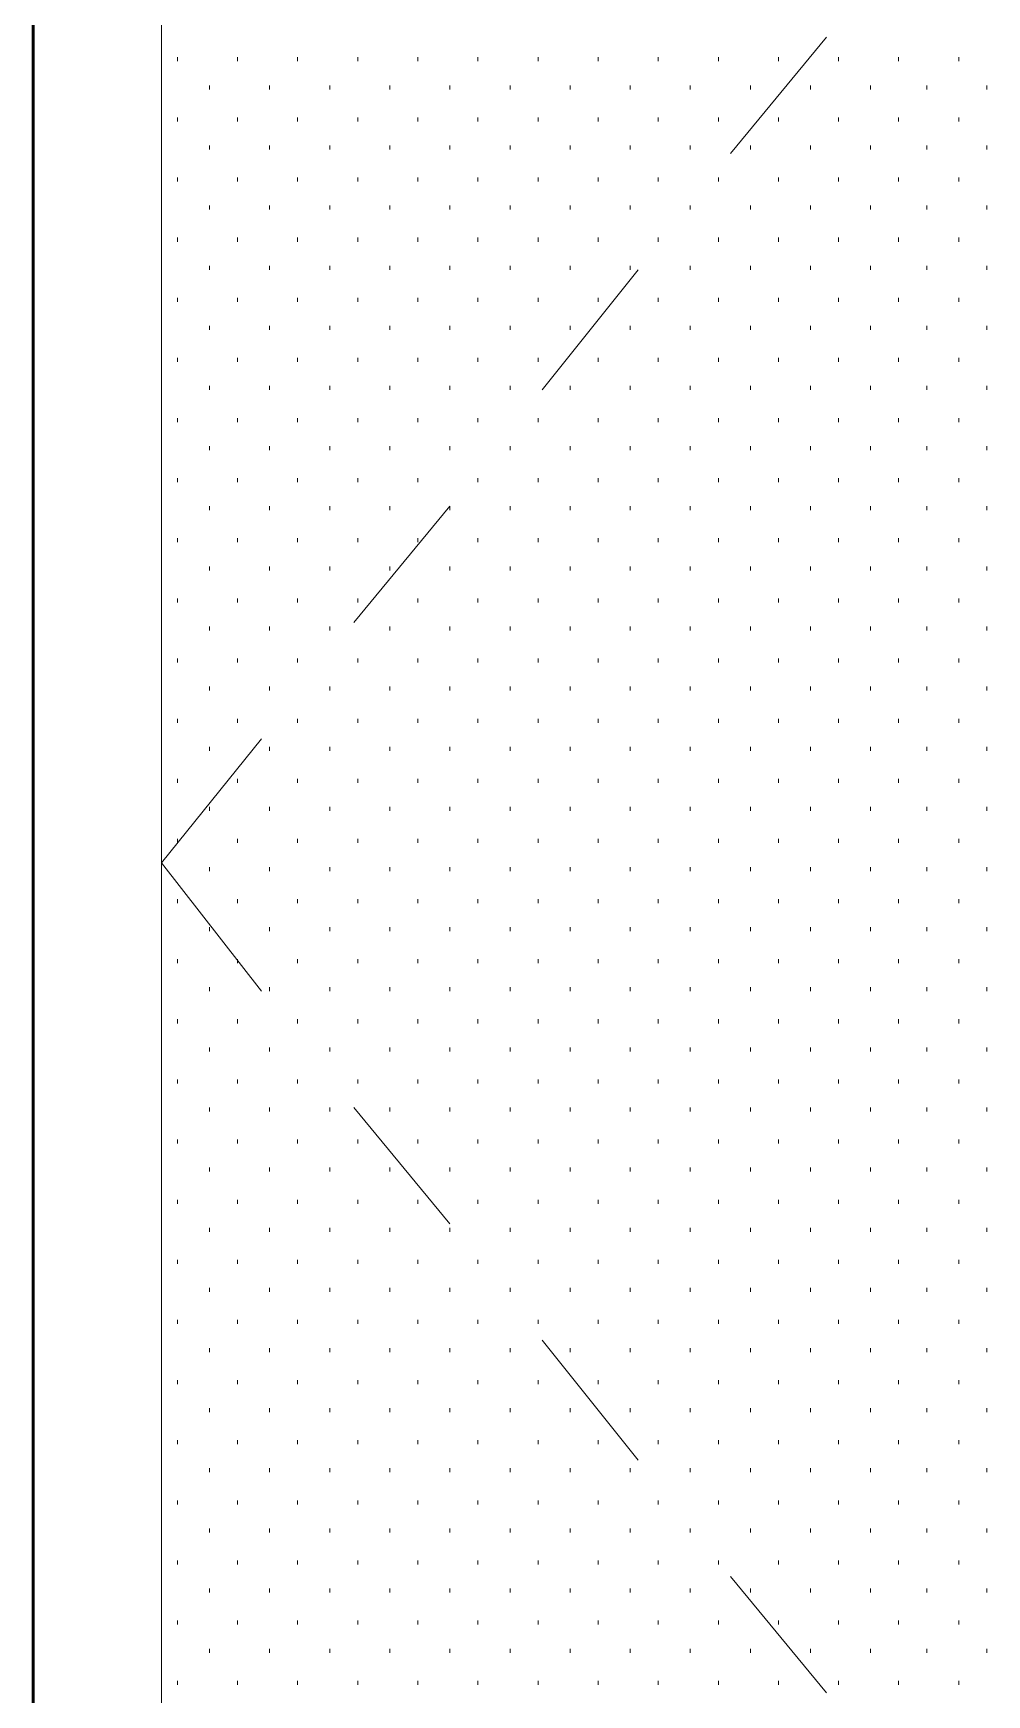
# Model space of a CAD drawing. Header units: inches. Extents: x -6061 to 13621, y -296 to 7483.
# Drawn here: x 12048.97 to 12068.03, y -93.33 to -60.13 of the extents above; entities that cross this region are included whole.
import ezdxf

# ---------------------------------------------------------------- set-up
doc = ezdxf.new("R2010")
doc.units = ezdxf.units.IN
doc.header["$MEASUREMENT"] = 0
doc.layers.get('0').update_dxf_attribs({"linetype": 'CONTINUOUS'})

msp = doc.modelspace()

# ---------------------------------------------------------------- linework, layer by layer
at = {"color": 7, "linetype": 'Continuous', "lineweight": 53, "true_color": 0x000007}
msp.add_line((12048.96524, -121.47911), (12048.96524, -29.37504), dxfattribs=at)
at = {"color": 7, "linetype": 'Continuous', "lineweight": 9, "true_color": 0x000007}
for p, q in [((12048.96524, -29.45513), (12048.96524, -121.47911)), ((12051.52814, -121.47911), (12051.52814, -29.45513)), ((12051.52814, -31.93793), (12051.52814, -121.47911)), ((12064.82316, -60.20988), (12062.90099, -62.5325)), ((12061.0589, -64.85513), (12059.13673, -67.25784)), ((12057.29465, -69.58047), (12055.37248, -71.90309)), ((12053.5304, -74.22571), (12051.52814, -76.70852)), ((12053.5304, -79.27142), (12051.52814, -76.70852)), ((12057.29465, -83.91666), (12055.37248, -81.59404)), ((12061.0589, -88.642), (12059.13673, -86.23929)), ((12064.82316, -93.28725), (12062.90099, -90.96463))]:
    msp.add_line(p, q, dxfattribs=at)
at = {"color": 7, "linetype": 'Continuous', "lineweight": 9, "true_color": 0xffffff}
for p, q in [((12051.8485, -60.69042), (12051.8485, -60.61033)), ((12053.04985, -60.69042), (12053.04985, -60.61033)), ((12054.25121, -60.69042), (12054.25121, -60.61033)), ((12055.45257, -60.69042), (12055.45257, -60.61033)), ((12056.65393, -60.69042), (12056.65393, -60.61033)), ((12057.85528, -60.69042), (12057.85528, -60.61033)), ((12059.05664, -60.69042), (12059.05664, -60.61033)), ((12060.258, -60.69042), (12060.258, -60.61033)), ((12061.45936, -60.69042), (12061.45936, -60.61033)), ((12062.66071, -60.69042), (12062.66071, -60.61033)), ((12063.86207, -60.69042), (12063.86207, -60.61033)), ((12065.06343, -60.69042), (12065.06343, -60.61033)), ((12066.26479, -60.69042), (12066.26479, -60.61033)), ((12067.46614, -60.69042), (12067.46614, -60.61033)), ((12052.48922, -61.25105), (12052.48922, -61.17096)), ((12053.69058, -61.25105), (12053.69058, -61.17096)), ((12054.89194, -61.25105), (12054.89194, -61.17096)), ((12056.09329, -61.25105), (12056.09329, -61.17096)), ((12057.29465, -61.25105), (12057.29465, -61.17096)), ((12058.49601, -61.25105), (12058.49601, -61.17096)), ((12059.69737, -61.25105), (12059.69737, -61.17096)), ((12060.89872, -61.25105), (12060.89872, -61.17096)), ((12062.10008, -61.25105), (12062.10008, -61.17096)), ((12063.30144, -61.25105), (12063.30144, -61.17096)), ((12064.5028, -61.25105), (12064.5028, -61.17096)), ((12065.70415, -61.25105), (12065.70415, -61.17096)), ((12066.82542, -61.25105), (12066.82542, -61.17096)), ((12068.02678, -61.25105), (12068.02678, -61.17096)), ((12051.8485, -61.89178), (12051.8485, -61.81169)), ((12053.04985, -61.89178), (12053.04985, -61.81169)), ((12054.25121, -61.89178), (12054.25121, -61.81169)), ((12055.45257, -61.89178), (12055.45257, -61.81169)), ((12056.65393, -61.89178), (12056.65393, -61.81169)), ((12057.85528, -61.89178), (12057.85528, -61.81169)), ((12059.05664, -61.89178), (12059.05664, -61.81169)), ((12060.258, -61.89178), (12060.258, -61.81169)), ((12061.45936, -61.89178), (12061.45936, -61.81169)), ((12062.66071, -61.89178), (12062.66071, -61.81169)), ((12063.86207, -61.89178), (12063.86207, -61.81169)), ((12065.06343, -61.89178), (12065.06343, -61.81169)), ((12066.26479, -61.89178), (12066.26479, -61.81169)), ((12067.46614, -61.89178), (12067.46614, -61.81169)), ((12052.48922, -62.45241), (12052.48922, -62.37232)), ((12053.69058, -62.45241), (12053.69058, -62.37232)), ((12054.89194, -62.45241), (12054.89194, -62.37232)), ((12056.09329, -62.45241), (12056.09329, -62.37232)), ((12057.29465, -62.45241), (12057.29465, -62.37232)), ((12058.49601, -62.45241), (12058.49601, -62.37232)), ((12059.69737, -62.45241), (12059.69737, -62.37232)), ((12060.89872, -62.45241), (12060.89872, -62.37232)), ((12062.10008, -62.45241), (12062.10008, -62.37232)), ((12063.30144, -62.45241), (12063.30144, -62.37232)), ((12064.5028, -62.45241), (12064.5028, -62.37232)), ((12065.70415, -62.45241), (12065.70415, -62.37232)), ((12066.82542, -62.45241), (12066.82542, -62.37232)), ((12068.02678, -62.45241), (12068.02678, -62.37232)), ((12051.8485, -63.09314), (12051.8485, -63.01304)), ((12053.04985, -63.09314), (12053.04985, -63.01304)), ((12054.25121, -63.09314), (12054.25121, -63.01304)), ((12055.45257, -63.09314), (12055.45257, -63.01304)), ((12056.65393, -63.09314), (12056.65393, -63.01304)), ((12057.85528, -63.09314), (12057.85528, -63.01304)), ((12059.05664, -63.09314), (12059.05664, -63.01304)), ((12060.258, -63.09314), (12060.258, -63.01304)), ((12061.45936, -63.09314), (12061.45936, -63.01304)), ((12062.66071, -63.09314), (12062.66071, -63.01304)), ((12063.86207, -63.09314), (12063.86207, -63.01304)), ((12065.06343, -63.09314), (12065.06343, -63.01304)), ((12066.26479, -63.09314), (12066.26479, -63.01304)), ((12067.46614, -63.09314), (12067.46614, -63.01304)), ((12052.48922, -63.65377), (12052.48922, -63.57368)), ((12053.69058, -63.65377), (12053.69058, -63.57368)), ((12054.89194, -63.65377), (12054.89194, -63.57368)), ((12056.09329, -63.65377), (12056.09329, -63.57368)), ((12057.29465, -63.65377), (12057.29465, -63.57368)), ((12058.49601, -63.65377), (12058.49601, -63.57368)), ((12059.69737, -63.65377), (12059.69737, -63.57368)), ((12060.89872, -63.65377), (12060.89872, -63.57368)), ((12062.10008, -63.65377), (12062.10008, -63.57368)), ((12063.30144, -63.65377), (12063.30144, -63.57368)), ((12064.5028, -63.65377), (12064.5028, -63.57368)), ((12065.70415, -63.65377), (12065.70415, -63.57368)), ((12066.82542, -63.65377), (12066.82542, -63.57368)), ((12068.02678, -63.65377), (12068.02678, -63.57368)), ((12051.8485, -64.29449), (12051.8485, -64.2144)), ((12053.04985, -64.29449), (12053.04985, -64.2144)), ((12054.25121, -64.29449), (12054.25121, -64.2144)), ((12055.45257, -64.29449), (12055.45257, -64.2144)), ((12056.65393, -64.29449), (12056.65393, -64.2144)), ((12057.85528, -64.29449), (12057.85528, -64.2144)), ((12059.05664, -64.29449), (12059.05664, -64.2144)), ((12060.258, -64.29449), (12060.258, -64.2144)), ((12061.45936, -64.29449), (12061.45936, -64.2144)), ((12062.66071, -64.29449), (12062.66071, -64.2144)), ((12063.86207, -64.29449), (12063.86207, -64.2144)), ((12065.06343, -64.29449), (12065.06343, -64.2144)), ((12066.26479, -64.29449), (12066.26479, -64.2144)), ((12067.46614, -64.29449), (12067.46614, -64.2144)), ((12052.48922, -64.85513), (12052.48922, -64.77504)), ((12053.69058, -64.85513), (12053.69058, -64.77504)), ((12054.89194, -64.85513), (12054.89194, -64.77504)), ((12056.09329, -64.85513), (12056.09329, -64.77504)), ((12057.29465, -64.85513), (12057.29465, -64.77504)), ((12058.49601, -64.85513), (12058.49601, -64.77504)), ((12059.69737, -64.85513), (12059.69737, -64.77504)), ((12060.89872, -64.85513), (12060.89872, -64.77504)), ((12062.10008, -64.85513), (12062.10008, -64.77504)), ((12063.30144, -64.85513), (12063.30144, -64.77504)), ((12064.5028, -64.85513), (12064.5028, -64.77504)), ((12065.70415, -64.85513), (12065.70415, -64.77504)), ((12066.82542, -64.85513), (12066.82542, -64.77504)), ((12068.02678, -64.85513), (12068.02678, -64.77504)), ((12051.8485, -65.49585), (12051.8485, -65.41576)), ((12053.04985, -65.49585), (12053.04985, -65.41576)), ((12054.25121, -65.49585), (12054.25121, -65.41576)), ((12055.45257, -65.49585), (12055.45257, -65.41576)), ((12056.65393, -65.49585), (12056.65393, -65.41576)), ((12057.85528, -65.49585), (12057.85528, -65.41576)), ((12059.05664, -65.49585), (12059.05664, -65.41576)), ((12060.258, -65.49585), (12060.258, -65.41576)), ((12061.45936, -65.49585), (12061.45936, -65.41576)), ((12062.66071, -65.49585), (12062.66071, -65.41576)), ((12063.86207, -65.49585), (12063.86207, -65.41576)), ((12065.06343, -65.49585), (12065.06343, -65.41576)), ((12066.26479, -65.49585), (12066.26479, -65.41576)), ((12067.46614, -65.49585), (12067.46614, -65.41576)), ((12052.48922, -66.05648), (12052.48922, -65.97639)), ((12053.69058, -66.05648), (12053.69058, -65.97639)), ((12054.89194, -66.05648), (12054.89194, -65.97639)), ((12056.09329, -66.05648), (12056.09329, -65.97639)), ((12057.29465, -66.05648), (12057.29465, -65.97639)), ((12058.49601, -66.05648), (12058.49601, -65.97639)), ((12059.69737, -66.05648), (12059.69737, -65.97639)), ((12060.89872, -66.05648), (12060.89872, -65.97639)), ((12062.10008, -66.05648), (12062.10008, -65.97639)), ((12063.30144, -66.05648), (12063.30144, -65.97639)), ((12064.5028, -66.05648), (12064.5028, -65.97639)), ((12065.70415, -66.05648), (12065.70415, -65.97639)), ((12066.82542, -66.05648), (12066.82542, -65.97639)), ((12068.02678, -66.05648), (12068.02678, -65.97639)), ((12051.8485, -66.69721), (12051.8485, -66.61712)), ((12053.04985, -66.69721), (12053.04985, -66.61712)), ((12054.25121, -66.69721), (12054.25121, -66.61712)), ((12055.45257, -66.69721), (12055.45257, -66.61712)), ((12056.65393, -66.69721), (12056.65393, -66.61712)), ((12057.85528, -66.69721), (12057.85528, -66.61712)), ((12059.05664, -66.69721), (12059.05664, -66.61712)), ((12060.258, -66.69721), (12060.258, -66.61712)), ((12061.45936, -66.69721), (12061.45936, -66.61712)), ((12062.66071, -66.69721), (12062.66071, -66.61712)), ((12063.86207, -66.69721), (12063.86207, -66.61712)), ((12065.06343, -66.69721), (12065.06343, -66.61712)), ((12066.26479, -66.69721), (12066.26479, -66.61712)), ((12067.46614, -66.69721), (12067.46614, -66.61712)), ((12052.48922, -67.25784), (12052.48922, -67.17775)), ((12053.69058, -67.25784), (12053.69058, -67.17775)), ((12054.89194, -67.25784), (12054.89194, -67.17775)), ((12056.09329, -67.25784), (12056.09329, -67.17775)), ((12057.29465, -67.25784), (12057.29465, -67.17775)), ((12058.49601, -67.25784), (12058.49601, -67.17775)), ((12059.69737, -67.25784), (12059.69737, -67.17775)), ((12060.89872, -67.25784), (12060.89872, -67.17775)), ((12062.10008, -67.25784), (12062.10008, -67.17775)), ((12063.30144, -67.25784), (12063.30144, -67.17775)), ((12064.5028, -67.25784), (12064.5028, -67.17775)), ((12065.70415, -67.25784), (12065.70415, -67.17775)), ((12066.82542, -67.25784), (12066.82542, -67.17775)), ((12068.02678, -67.25784), (12068.02678, -67.17775)), ((12051.8485, -67.89857), (12051.8485, -67.81847)), ((12053.04985, -67.89857), (12053.04985, -67.81847)), ((12054.25121, -67.89857), (12054.25121, -67.81847)), ((12055.45257, -67.89857), (12055.45257, -67.81847)), ((12056.65393, -67.89857), (12056.65393, -67.81847)), ((12057.85528, -67.89857), (12057.85528, -67.81847)), ((12059.05664, -67.89857), (12059.05664, -67.81847)), ((12060.258, -67.89857), (12060.258, -67.81847)), ((12061.45936, -67.89857), (12061.45936, -67.81847)), ((12062.66071, -67.89857), (12062.66071, -67.81847)), ((12063.86207, -67.89857), (12063.86207, -67.81847)), ((12065.06343, -67.89857), (12065.06343, -67.81847)), ((12066.26479, -67.89857), (12066.26479, -67.81847)), ((12067.46614, -67.89857), (12067.46614, -67.81847)), ((12052.48922, -68.4592), (12052.48922, -68.37911)), ((12053.69058, -68.4592), (12053.69058, -68.37911)), ((12054.89194, -68.4592), (12054.89194, -68.37911)), ((12056.09329, -68.4592), (12056.09329, -68.37911)), ((12057.29465, -68.4592), (12057.29465, -68.37911)), ((12058.49601, -68.4592), (12058.49601, -68.37911)), ((12059.69737, -68.4592), (12059.69737, -68.37911)), ((12060.89872, -68.4592), (12060.89872, -68.37911)), ((12062.10008, -68.4592), (12062.10008, -68.37911)), ((12063.30144, -68.4592), (12063.30144, -68.37911)), ((12064.5028, -68.4592), (12064.5028, -68.37911)), ((12065.70415, -68.4592), (12065.70415, -68.37911)), ((12066.82542, -68.4592), (12066.82542, -68.37911)), ((12068.02678, -68.4592), (12068.02678, -68.37911)), ((12051.8485, -69.09992), (12051.8485, -69.01983)), ((12053.04985, -69.09992), (12053.04985, -69.01983)), ((12054.25121, -69.09992), (12054.25121, -69.01983)), ((12055.45257, -69.09992), (12055.45257, -69.01983)), ((12056.65393, -69.09992), (12056.65393, -69.01983)), ((12057.85528, -69.09992), (12057.85528, -69.01983)), ((12059.05664, -69.09992), (12059.05664, -69.01983)), ((12060.258, -69.09992), (12060.258, -69.01983)), ((12061.45936, -69.09992), (12061.45936, -69.01983)), ((12062.66071, -69.09992), (12062.66071, -69.01983)), ((12063.86207, -69.09992), (12063.86207, -69.01983)), ((12065.06343, -69.09992), (12065.06343, -69.01983)), ((12066.26479, -69.09992), (12066.26479, -69.01983)), ((12067.46614, -69.09992), (12067.46614, -69.01983)), ((12052.48922, -69.66056), (12052.48922, -69.58047)), ((12053.69058, -69.66056), (12053.69058, -69.58047)), ((12054.89194, -69.66056), (12054.89194, -69.58047)), ((12056.09329, -69.66056), (12056.09329, -69.58047)), ((12057.29465, -69.66056), (12057.29465, -69.58047)), ((12058.49601, -69.66056), (12058.49601, -69.58047)), ((12059.69737, -69.66056), (12059.69737, -69.58047)), ((12060.89872, -69.66056), (12060.89872, -69.58047)), ((12062.10008, -69.66056), (12062.10008, -69.58047)), ((12063.30144, -69.66056), (12063.30144, -69.58047)), ((12064.5028, -69.66056), (12064.5028, -69.58047)), ((12065.70415, -69.66056), (12065.70415, -69.58047)), ((12066.82542, -69.66056), (12066.82542, -69.58047)), ((12068.02678, -69.66056), (12068.02678, -69.58047)), ((12051.8485, -70.30128), (12051.8485, -70.22119)), ((12053.04985, -70.30128), (12053.04985, -70.22119)), ((12054.25121, -70.30128), (12054.25121, -70.22119)), ((12055.45257, -70.30128), (12055.45257, -70.22119)), ((12056.65393, -70.30128), (12056.65393, -70.22119)), ((12057.85528, -70.30128), (12057.85528, -70.22119)), ((12059.05664, -70.30128), (12059.05664, -70.22119)), ((12060.258, -70.30128), (12060.258, -70.22119)), ((12061.45936, -70.30128), (12061.45936, -70.22119)), ((12062.66071, -70.30128), (12062.66071, -70.22119)), ((12063.86207, -70.30128), (12063.86207, -70.22119)), ((12065.06343, -70.30128), (12065.06343, -70.22119)), ((12066.26479, -70.30128), (12066.26479, -70.22119)), ((12067.46614, -70.30128), (12067.46614, -70.22119)), ((12052.48922, -70.86191), (12052.48922, -70.78182)), ((12053.69058, -70.86191), (12053.69058, -70.78182)), ((12054.89194, -70.86191), (12054.89194, -70.78182)), ((12056.09329, -70.86191), (12056.09329, -70.78182)), ((12057.29465, -70.86191), (12057.29465, -70.78182)), ((12058.49601, -70.86191), (12058.49601, -70.78182)), ((12059.69737, -70.86191), (12059.69737, -70.78182)), ((12060.89872, -70.86191), (12060.89872, -70.78182)), ((12062.10008, -70.86191), (12062.10008, -70.78182)), ((12063.30144, -70.86191), (12063.30144, -70.78182)), ((12064.5028, -70.86191), (12064.5028, -70.78182)), ((12065.70415, -70.86191), (12065.70415, -70.78182)), ((12066.82542, -70.86191), (12066.82542, -70.78182)), ((12068.02678, -70.86191), (12068.02678, -70.78182)), ((12051.8485, -71.50264), (12051.8485, -71.42255)), ((12053.04985, -71.50264), (12053.04985, -71.42255)), ((12054.25121, -71.50264), (12054.25121, -71.42255)), ((12055.45257, -71.50264), (12055.45257, -71.42255)), ((12056.65393, -71.50264), (12056.65393, -71.42255)), ((12057.85528, -71.50264), (12057.85528, -71.42255)), ((12059.05664, -71.50264), (12059.05664, -71.42255)), ((12060.258, -71.50264), (12060.258, -71.42255)), ((12061.45936, -71.50264), (12061.45936, -71.42255)), ((12062.66071, -71.50264), (12062.66071, -71.42255)), ((12063.86207, -71.50264), (12063.86207, -71.42255)), ((12065.06343, -71.50264), (12065.06343, -71.42255)), ((12066.26479, -71.50264), (12066.26479, -71.42255)), ((12067.46614, -71.50264), (12067.46614, -71.42255)), ((12052.48922, -72.06327), (12052.48922, -71.98318)), ((12053.69058, -72.06327), (12053.69058, -71.98318)), ((12054.89194, -72.06327), (12054.89194, -71.98318)), ((12056.09329, -72.06327), (12056.09329, -71.98318)), ((12057.29465, -72.06327), (12057.29465, -71.98318)), ((12058.49601, -72.06327), (12058.49601, -71.98318)), ((12059.69737, -72.06327), (12059.69737, -71.98318)), ((12060.89872, -72.06327), (12060.89872, -71.98318)), ((12062.10008, -72.06327), (12062.10008, -71.98318)), ((12063.30144, -72.06327), (12063.30144, -71.98318)), ((12064.5028, -72.06327), (12064.5028, -71.98318)), ((12065.70415, -72.06327), (12065.70415, -71.98318)), ((12066.82542, -72.06327), (12066.82542, -71.98318)), ((12068.02678, -72.06327), (12068.02678, -71.98318)), ((12051.8485, -72.70399), (12051.8485, -72.6239)), ((12053.04985, -72.70399), (12053.04985, -72.6239)), ((12054.25121, -72.70399), (12054.25121, -72.6239)), ((12055.45257, -72.70399), (12055.45257, -72.6239)), ((12056.65393, -72.70399), (12056.65393, -72.6239)), ((12057.85528, -72.70399), (12057.85528, -72.6239)), ((12059.05664, -72.70399), (12059.05664, -72.6239)), ((12060.258, -72.70399), (12060.258, -72.6239)), ((12061.45936, -72.70399), (12061.45936, -72.6239)), ((12062.66071, -72.70399), (12062.66071, -72.6239)), ((12063.86207, -72.70399), (12063.86207, -72.6239)), ((12065.06343, -72.70399), (12065.06343, -72.6239)), ((12066.26479, -72.70399), (12066.26479, -72.6239)), ((12067.46614, -72.70399), (12067.46614, -72.6239)), ((12052.48922, -73.26463), (12052.48922, -73.18454)), ((12053.69058, -73.26463), (12053.69058, -73.18454)), ((12054.89194, -73.26463), (12054.89194, -73.18454)), ((12056.09329, -73.26463), (12056.09329, -73.18454)), ((12057.29465, -73.26463), (12057.29465, -73.18454)), ((12058.49601, -73.26463), (12058.49601, -73.18454)), ((12059.69737, -73.26463), (12059.69737, -73.18454)), ((12060.89872, -73.26463), (12060.89872, -73.18454)), ((12062.10008, -73.26463), (12062.10008, -73.18454)), ((12063.30144, -73.26463), (12063.30144, -73.18454)), ((12064.5028, -73.26463), (12064.5028, -73.18454)), ((12065.70415, -73.26463), (12065.70415, -73.18454)), ((12066.82542, -73.26463), (12066.82542, -73.18454)), ((12068.02678, -73.26463), (12068.02678, -73.18454)), ((12051.8485, -73.90535), (12051.8485, -73.82526)), ((12053.04985, -73.90535), (12053.04985, -73.82526)), ((12054.25121, -73.90535), (12054.25121, -73.82526)), ((12055.45257, -73.90535), (12055.45257, -73.82526)), ((12056.65393, -73.90535), (12056.65393, -73.82526)), ((12057.85528, -73.90535), (12057.85528, -73.82526)), ((12059.05664, -73.90535), (12059.05664, -73.82526)), ((12060.258, -73.90535), (12060.258, -73.82526)), ((12061.45936, -73.90535), (12061.45936, -73.82526)), ((12062.66071, -73.90535), (12062.66071, -73.82526)), ((12063.86207, -73.90535), (12063.86207, -73.82526)), ((12065.06343, -73.90535), (12065.06343, -73.82526)), ((12066.26479, -73.90535), (12066.26479, -73.82526)), ((12067.46614, -73.90535), (12067.46614, -73.82526)), ((12052.48922, -74.46599), (12052.48922, -74.3859)), ((12053.69058, -74.46599), (12053.69058, -74.3859)), ((12054.89194, -74.46599), (12054.89194, -74.3859)), ((12056.09329, -74.46599), (12056.09329, -74.3859)), ((12057.29465, -74.46599), (12057.29465, -74.3859)), ((12058.49601, -74.46599), (12058.49601, -74.3859)), ((12059.69737, -74.46599), (12059.69737, -74.3859)), ((12060.89872, -74.46599), (12060.89872, -74.3859)), ((12062.10008, -74.46599), (12062.10008, -74.3859)), ((12063.30144, -74.46599), (12063.30144, -74.3859)), ((12064.5028, -74.46599), (12064.5028, -74.3859)), ((12065.70415, -74.46599), (12065.70415, -74.3859)), ((12066.82542, -74.46599), (12066.82542, -74.3859)), ((12068.02678, -74.46599), (12068.02678, -74.3859)), ((12051.8485, -75.10671), (12051.8485, -75.02662)), ((12053.04985, -75.10671), (12053.04985, -75.02662)), ((12054.25121, -75.10671), (12054.25121, -75.02662)), ((12055.45257, -75.10671), (12055.45257, -75.02662)), ((12056.65393, -75.10671), (12056.65393, -75.02662)), ((12057.85528, -75.10671), (12057.85528, -75.02662)), ((12059.05664, -75.10671), (12059.05664, -75.02662)), ((12060.258, -75.10671), (12060.258, -75.02662)), ((12061.45936, -75.10671), (12061.45936, -75.02662)), ((12062.66071, -75.10671), (12062.66071, -75.02662)), ((12063.86207, -75.10671), (12063.86207, -75.02662)), ((12065.06343, -75.10671), (12065.06343, -75.02662)), ((12066.26479, -75.10671), (12066.26479, -75.02662)), ((12067.46614, -75.10671), (12067.46614, -75.02662)), ((12052.48922, -75.66734), (12052.48922, -75.58725)), ((12053.69058, -75.66734), (12053.69058, -75.58725)), ((12054.89194, -75.66734), (12054.89194, -75.58725)), ((12056.09329, -75.66734), (12056.09329, -75.58725)), ((12057.29465, -75.66734), (12057.29465, -75.58725)), ((12058.49601, -75.66734), (12058.49601, -75.58725)), ((12059.69737, -75.66734), (12059.69737, -75.58725)), ((12060.89872, -75.66734), (12060.89872, -75.58725)), ((12062.10008, -75.66734), (12062.10008, -75.58725)), ((12063.30144, -75.66734), (12063.30144, -75.58725)), ((12064.5028, -75.66734), (12064.5028, -75.58725)), ((12065.70415, -75.66734), (12065.70415, -75.58725)), ((12066.82542, -75.66734), (12066.82542, -75.58725)), ((12068.02678, -75.66734), (12068.02678, -75.58725)), ((12051.8485, -76.30807), (12051.8485, -76.22798)), ((12053.04985, -76.30807), (12053.04985, -76.22798)), ((12054.25121, -76.30807), (12054.25121, -76.22798)), ((12055.45257, -76.30807), (12055.45257, -76.22798)), ((12056.65393, -76.30807), (12056.65393, -76.22798)), ((12057.85528, -76.30807), (12057.85528, -76.22798)), ((12059.05664, -76.30807), (12059.05664, -76.22798)), ((12060.258, -76.30807), (12060.258, -76.22798)), ((12061.45936, -76.30807), (12061.45936, -76.22798)), ((12062.66071, -76.30807), (12062.66071, -76.22798)), ((12063.86207, -76.30807), (12063.86207, -76.22798)), ((12065.06343, -76.30807), (12065.06343, -76.22798)), ((12066.26479, -76.30807), (12066.26479, -76.22798)), ((12067.46614, -76.30807), (12067.46614, -76.22798)), ((12052.48922, -76.8687), (12052.48922, -76.78861)), ((12053.69058, -76.8687), (12053.69058, -76.78861)), ((12054.89194, -76.8687), (12054.89194, -76.78861)), ((12056.09329, -76.8687), (12056.09329, -76.78861)), ((12057.29465, -76.8687), (12057.29465, -76.78861)), ((12058.49601, -76.8687), (12058.49601, -76.78861)), ((12059.69737, -76.8687), (12059.69737, -76.78861)), ((12060.89872, -76.8687), (12060.89872, -76.78861)), ((12062.10008, -76.8687), (12062.10008, -76.78861)), ((12063.30144, -76.8687), (12063.30144, -76.78861)), ((12064.5028, -76.8687), (12064.5028, -76.78861)), ((12065.70415, -76.8687), (12065.70415, -76.78861)), ((12066.82542, -76.8687), (12066.82542, -76.78861)), ((12068.02678, -76.8687), (12068.02678, -76.78861)), ((12051.8485, -77.50942), (12051.8485, -77.42933)), ((12053.04985, -77.50942), (12053.04985, -77.42933)), ((12054.25121, -77.50942), (12054.25121, -77.42933)), ((12055.45257, -77.50942), (12055.45257, -77.42933)), ((12056.65393, -77.50942), (12056.65393, -77.42933)), ((12057.85528, -77.50942), (12057.85528, -77.42933)), ((12059.05664, -77.50942), (12059.05664, -77.42933)), ((12060.258, -77.50942), (12060.258, -77.42933)), ((12061.45936, -77.50942), (12061.45936, -77.42933)), ((12062.66071, -77.50942), (12062.66071, -77.42933)), ((12063.86207, -77.50942), (12063.86207, -77.42933)), ((12065.06343, -77.50942), (12065.06343, -77.42933)), ((12066.26479, -77.50942), (12066.26479, -77.42933)), ((12067.46614, -77.50942), (12067.46614, -77.42933)), ((12052.48922, -78.07006), (12052.48922, -77.98997)), ((12053.69058, -78.07006), (12053.69058, -77.98997)), ((12054.89194, -78.07006), (12054.89194, -77.98997)), ((12056.09329, -78.07006), (12056.09329, -77.98997)), ((12057.29465, -78.07006), (12057.29465, -77.98997)), ((12058.49601, -78.07006), (12058.49601, -77.98997)), ((12059.69737, -78.07006), (12059.69737, -77.98997)), ((12060.89872, -78.07006), (12060.89872, -77.98997)), ((12062.10008, -78.07006), (12062.10008, -77.98997)), ((12063.30144, -78.07006), (12063.30144, -77.98997)), ((12064.5028, -78.07006), (12064.5028, -77.98997)), ((12065.70415, -78.07006), (12065.70415, -77.98997)), ((12066.82542, -78.07006), (12066.82542, -77.98997)), ((12068.02678, -78.07006), (12068.02678, -77.98997)), ((12051.8485, -78.71078), (12051.8485, -78.63069)), ((12053.04985, -78.71078), (12053.04985, -78.63069)), ((12054.25121, -78.71078), (12054.25121, -78.63069)), ((12055.45257, -78.71078), (12055.45257, -78.63069)), ((12056.65393, -78.71078), (12056.65393, -78.63069)), ((12057.85528, -78.71078), (12057.85528, -78.63069)), ((12059.05664, -78.71078), (12059.05664, -78.63069)), ((12060.258, -78.71078), (12060.258, -78.63069)), ((12061.45936, -78.71078), (12061.45936, -78.63069)), ((12062.66071, -78.71078), (12062.66071, -78.63069)), ((12063.86207, -78.71078), (12063.86207, -78.63069)), ((12065.06343, -78.71078), (12065.06343, -78.63069)), ((12066.26479, -78.71078), (12066.26479, -78.63069)), ((12067.46614, -78.71078), (12067.46614, -78.63069)), ((12052.48922, -79.27142), (12052.48922, -79.19133)), ((12053.69058, -79.27142), (12053.69058, -79.19133)), ((12054.89194, -79.27142), (12054.89194, -79.19133)), ((12056.09329, -79.27142), (12056.09329, -79.19133)), ((12057.29465, -79.27142), (12057.29465, -79.19133)), ((12058.49601, -79.27142), (12058.49601, -79.19133)), ((12059.69737, -79.27142), (12059.69737, -79.19133)), ((12060.89872, -79.27142), (12060.89872, -79.19133)), ((12062.10008, -79.27142), (12062.10008, -79.19133)), ((12063.30144, -79.27142), (12063.30144, -79.19133)), ((12064.5028, -79.27142), (12064.5028, -79.19133)), ((12065.70415, -79.27142), (12065.70415, -79.19133)), ((12066.82542, -79.27142), (12066.82542, -79.19133)), ((12068.02678, -79.27142), (12068.02678, -79.19133)), ((12051.8485, -79.91214), (12051.8485, -79.83205)), ((12053.04985, -79.91214), (12053.04985, -79.83205)), ((12054.25121, -79.91214), (12054.25121, -79.83205)), ((12055.45257, -79.91214), (12055.45257, -79.83205)), ((12056.65393, -79.91214), (12056.65393, -79.83205)), ((12057.85528, -79.91214), (12057.85528, -79.83205)), ((12059.05664, -79.91214), (12059.05664, -79.83205)), ((12060.258, -79.91214), (12060.258, -79.83205)), ((12061.45936, -79.91214), (12061.45936, -79.83205)), ((12062.66071, -79.91214), (12062.66071, -79.83205)), ((12063.86207, -79.91214), (12063.86207, -79.83205)), ((12065.06343, -79.91214), (12065.06343, -79.83205)), ((12066.26479, -79.91214), (12066.26479, -79.83205)), ((12067.46614, -79.91214), (12067.46614, -79.83205)), ((12052.48922, -80.47277), (12052.48922, -80.39268)), ((12053.69058, -80.47277), (12053.69058, -80.39268)), ((12054.89194, -80.47277), (12054.89194, -80.39268)), ((12056.09329, -80.47277), (12056.09329, -80.39268)), ((12057.29465, -80.47277), (12057.29465, -80.39268)), ((12058.49601, -80.47277), (12058.49601, -80.39268)), ((12059.69737, -80.47277), (12059.69737, -80.39268)), ((12060.89872, -80.47277), (12060.89872, -80.39268)), ((12062.10008, -80.47277), (12062.10008, -80.39268)), ((12063.30144, -80.47277), (12063.30144, -80.39268)), ((12064.5028, -80.47277), (12064.5028, -80.39268)), ((12065.70415, -80.47277), (12065.70415, -80.39268)), ((12066.82542, -80.47277), (12066.82542, -80.39268)), ((12068.02678, -80.47277), (12068.02678, -80.39268)), ((12051.8485, -81.1135), (12051.8485, -81.03341)), ((12053.04985, -81.1135), (12053.04985, -81.03341)), ((12054.25121, -81.1135), (12054.25121, -81.03341)), ((12055.45257, -81.1135), (12055.45257, -81.03341)), ((12056.65393, -81.1135), (12056.65393, -81.03341)), ((12057.85528, -81.1135), (12057.85528, -81.03341)), ((12059.05664, -81.1135), (12059.05664, -81.03341)), ((12060.258, -81.1135), (12060.258, -81.03341)), ((12061.45936, -81.1135), (12061.45936, -81.03341)), ((12062.66071, -81.1135), (12062.66071, -81.03341)), ((12063.86207, -81.1135), (12063.86207, -81.03341)), ((12065.06343, -81.1135), (12065.06343, -81.03341)), ((12066.26479, -81.1135), (12066.26479, -81.03341)), ((12067.46614, -81.1135), (12067.46614, -81.03341)), ((12052.48922, -81.67413), (12052.48922, -81.59404)), ((12053.69058, -81.67413), (12053.69058, -81.59404)), ((12054.89194, -81.67413), (12054.89194, -81.59404)), ((12056.09329, -81.67413), (12056.09329, -81.59404)), ((12057.29465, -81.67413), (12057.29465, -81.59404)), ((12058.49601, -81.67413), (12058.49601, -81.59404)), ((12059.69737, -81.67413), (12059.69737, -81.59404)), ((12060.89872, -81.67413), (12060.89872, -81.59404)), ((12062.10008, -81.67413), (12062.10008, -81.59404)), ((12063.30144, -81.67413), (12063.30144, -81.59404)), ((12064.5028, -81.67413), (12064.5028, -81.59404)), ((12065.70415, -81.67413), (12065.70415, -81.59404)), ((12066.82542, -81.67413), (12066.82542, -81.59404)), ((12068.02678, -81.67413), (12068.02678, -81.59404)), ((12051.8485, -82.31485), (12051.8485, -82.23476)), ((12053.04985, -82.31485), (12053.04985, -82.23476)), ((12054.25121, -82.31485), (12054.25121, -82.23476)), ((12055.45257, -82.31485), (12055.45257, -82.23476)), ((12056.65393, -82.31485), (12056.65393, -82.23476)), ((12057.85528, -82.31485), (12057.85528, -82.23476)), ((12059.05664, -82.31485), (12059.05664, -82.23476)), ((12060.258, -82.31485), (12060.258, -82.23476)), ((12061.45936, -82.31485), (12061.45936, -82.23476)), ((12062.66071, -82.31485), (12062.66071, -82.23476)), ((12063.86207, -82.31485), (12063.86207, -82.23476)), ((12065.06343, -82.31485), (12065.06343, -82.23476)), ((12066.26479, -82.31485), (12066.26479, -82.23476)), ((12067.46614, -82.31485), (12067.46614, -82.23476)), ((12052.48922, -82.87549), (12052.48922, -82.7954)), ((12053.69058, -82.87549), (12053.69058, -82.7954)), ((12054.89194, -82.87549), (12054.89194, -82.7954)), ((12056.09329, -82.87549), (12056.09329, -82.7954)), ((12057.29465, -82.87549), (12057.29465, -82.7954)), ((12058.49601, -82.87549), (12058.49601, -82.7954)), ((12059.69737, -82.87549), (12059.69737, -82.7954)), ((12060.89872, -82.87549), (12060.89872, -82.7954)), ((12062.10008, -82.87549), (12062.10008, -82.7954)), ((12063.30144, -82.87549), (12063.30144, -82.7954)), ((12064.5028, -82.87549), (12064.5028, -82.7954)), ((12065.70415, -82.87549), (12065.70415, -82.7954)), ((12066.82542, -82.87549), (12066.82542, -82.7954)), ((12068.02678, -82.87549), (12068.02678, -82.7954)), ((12051.8485, -83.51621), (12051.8485, -83.43612)), ((12053.04985, -83.51621), (12053.04985, -83.43612)), ((12054.25121, -83.51621), (12054.25121, -83.43612)), ((12055.45257, -83.51621), (12055.45257, -83.43612)), ((12056.65393, -83.51621), (12056.65393, -83.43612)), ((12057.85528, -83.51621), (12057.85528, -83.43612)), ((12059.05664, -83.51621), (12059.05664, -83.43612)), ((12060.258, -83.51621), (12060.258, -83.43612)), ((12061.45936, -83.51621), (12061.45936, -83.43612)), ((12062.66071, -83.51621), (12062.66071, -83.43612)), ((12063.86207, -83.51621), (12063.86207, -83.43612)), ((12065.06343, -83.51621), (12065.06343, -83.43612)), ((12066.26479, -83.51621), (12066.26479, -83.43612)), ((12067.46614, -83.51621), (12067.46614, -83.43612)), ((12052.48922, -84.07685), (12052.48922, -83.99676)), ((12053.69058, -84.07685), (12053.69058, -83.99676)), ((12054.89194, -84.07685), (12054.89194, -83.99676)), ((12056.09329, -84.07685), (12056.09329, -83.99676)), ((12057.29465, -84.07685), (12057.29465, -83.99676)), ((12058.49601, -84.07685), (12058.49601, -83.99676)), ((12059.69737, -84.07685), (12059.69737, -83.99676)), ((12060.89872, -84.07685), (12060.89872, -83.99676)), ((12062.10008, -84.07685), (12062.10008, -83.99676)), ((12063.30144, -84.07685), (12063.30144, -83.99676)), ((12064.5028, -84.07685), (12064.5028, -83.99676)), ((12065.70415, -84.07685), (12065.70415, -83.99676)), ((12066.82542, -84.07685), (12066.82542, -83.99676)), ((12068.02678, -84.07685), (12068.02678, -83.99676)), ((12051.8485, -84.71757), (12051.8485, -84.63748)), ((12053.04985, -84.71757), (12053.04985, -84.63748)), ((12054.25121, -84.71757), (12054.25121, -84.63748)), ((12055.45257, -84.71757), (12055.45257, -84.63748)), ((12056.65393, -84.71757), (12056.65393, -84.63748)), ((12057.85528, -84.71757), (12057.85528, -84.63748)), ((12059.05664, -84.71757), (12059.05664, -84.63748)), ((12060.258, -84.71757), (12060.258, -84.63748)), ((12061.45936, -84.71757), (12061.45936, -84.63748)), ((12062.66071, -84.71757), (12062.66071, -84.63748)), ((12063.86207, -84.71757), (12063.86207, -84.63748)), ((12065.06343, -84.71757), (12065.06343, -84.63748)), ((12066.26479, -84.71757), (12066.26479, -84.63748)), ((12067.46614, -84.71757), (12067.46614, -84.63748)), ((12052.48922, -85.2782), (12052.48922, -85.19811)), ((12053.69058, -85.2782), (12053.69058, -85.19811)), ((12054.89194, -85.2782), (12054.89194, -85.19811)), ((12056.09329, -85.2782), (12056.09329, -85.19811)), ((12057.29465, -85.2782), (12057.29465, -85.19811)), ((12058.49601, -85.2782), (12058.49601, -85.19811)), ((12059.69737, -85.2782), (12059.69737, -85.19811)), ((12060.89872, -85.2782), (12060.89872, -85.19811)), ((12062.10008, -85.2782), (12062.10008, -85.19811)), ((12063.30144, -85.2782), (12063.30144, -85.19811)), ((12064.5028, -85.2782), (12064.5028, -85.19811)), ((12065.70415, -85.2782), (12065.70415, -85.19811)), ((12066.82542, -85.2782), (12066.82542, -85.19811)), ((12068.02678, -85.2782), (12068.02678, -85.19811)), ((12051.8485, -85.91893), (12051.8485, -85.83884)), ((12053.04985, -85.91893), (12053.04985, -85.83884)), ((12054.25121, -85.91893), (12054.25121, -85.83884)), ((12055.45257, -85.91893), (12055.45257, -85.83884)), ((12056.65393, -85.91893), (12056.65393, -85.83884)), ((12057.85528, -85.91893), (12057.85528, -85.83884)), ((12059.05664, -85.91893), (12059.05664, -85.83884)), ((12060.258, -85.91893), (12060.258, -85.83884)), ((12061.45936, -85.91893), (12061.45936, -85.83884)), ((12062.66071, -85.91893), (12062.66071, -85.83884)), ((12063.86207, -85.91893), (12063.86207, -85.83884)), ((12065.06343, -85.91893), (12065.06343, -85.83884)), ((12066.26479, -85.91893), (12066.26479, -85.83884)), ((12067.46614, -85.91893), (12067.46614, -85.83884)), ((12052.48922, -86.47956), (12052.48922, -86.39947)), ((12053.69058, -86.47956), (12053.69058, -86.39947)), ((12054.89194, -86.47956), (12054.89194, -86.39947)), ((12056.09329, -86.47956), (12056.09329, -86.39947)), ((12057.29465, -86.47956), (12057.29465, -86.39947)), ((12058.49601, -86.47956), (12058.49601, -86.39947)), ((12059.69737, -86.47956), (12059.69737, -86.39947)), ((12060.89872, -86.47956), (12060.89872, -86.39947)), ((12062.10008, -86.47956), (12062.10008, -86.39947)), ((12063.30144, -86.47956), (12063.30144, -86.39947)), ((12064.5028, -86.47956), (12064.5028, -86.39947)), ((12065.70415, -86.47956), (12065.70415, -86.39947)), ((12066.82542, -86.47956), (12066.82542, -86.39947)), ((12068.02678, -86.47956), (12068.02678, -86.39947)), ((12051.8485, -87.12028), (12051.8485, -87.04019)), ((12053.04985, -87.12028), (12053.04985, -87.04019)), ((12054.25121, -87.12028), (12054.25121, -87.04019)), ((12055.45257, -87.12028), (12055.45257, -87.04019)), ((12056.65393, -87.12028), (12056.65393, -87.04019)), ((12057.85528, -87.12028), (12057.85528, -87.04019)), ((12059.05664, -87.12028), (12059.05664, -87.04019)), ((12060.258, -87.12028), (12060.258, -87.04019)), ((12061.45936, -87.12028), (12061.45936, -87.04019)), ((12062.66071, -87.12028), (12062.66071, -87.04019)), ((12063.86207, -87.12028), (12063.86207, -87.04019)), ((12065.06343, -87.12028), (12065.06343, -87.04019)), ((12066.26479, -87.12028), (12066.26479, -87.04019)), ((12067.46614, -87.12028), (12067.46614, -87.04019)), ((12052.48922, -87.68092), (12052.48922, -87.60083)), ((12053.69058, -87.68092), (12053.69058, -87.60083)), ((12054.89194, -87.68092), (12054.89194, -87.60083)), ((12056.09329, -87.68092), (12056.09329, -87.60083)), ((12057.29465, -87.68092), (12057.29465, -87.60083)), ((12058.49601, -87.68092), (12058.49601, -87.60083)), ((12059.69737, -87.68092), (12059.69737, -87.60083)), ((12060.89872, -87.68092), (12060.89872, -87.60083)), ((12062.10008, -87.68092), (12062.10008, -87.60083)), ((12063.30144, -87.68092), (12063.30144, -87.60083)), ((12064.5028, -87.68092), (12064.5028, -87.60083)), ((12065.70415, -87.68092), (12065.70415, -87.60083)), ((12066.82542, -87.68092), (12066.82542, -87.60083)), ((12068.02678, -87.68092), (12068.02678, -87.60083)), ((12051.8485, -88.32164), (12051.8485, -88.24155)), ((12053.04985, -88.32164), (12053.04985, -88.24155)), ((12054.25121, -88.32164), (12054.25121, -88.24155)), ((12055.45257, -88.32164), (12055.45257, -88.24155)), ((12056.65393, -88.32164), (12056.65393, -88.24155)), ((12057.85528, -88.32164), (12057.85528, -88.24155)), ((12059.05664, -88.32164), (12059.05664, -88.24155)), ((12060.258, -88.32164), (12060.258, -88.24155)), ((12061.45936, -88.32164), (12061.45936, -88.24155)), ((12062.66071, -88.32164), (12062.66071, -88.24155)), ((12063.86207, -88.32164), (12063.86207, -88.24155)), ((12065.06343, -88.32164), (12065.06343, -88.24155)), ((12066.26479, -88.32164), (12066.26479, -88.24155)), ((12067.46614, -88.32164), (12067.46614, -88.24155)), ((12052.48922, -88.88228), (12052.48922, -88.80219)), ((12053.69058, -88.88228), (12053.69058, -88.80219)), ((12054.89194, -88.88228), (12054.89194, -88.80219)), ((12056.09329, -88.88228), (12056.09329, -88.80219)), ((12057.29465, -88.88228), (12057.29465, -88.80219)), ((12058.49601, -88.88228), (12058.49601, -88.80219)), ((12059.69737, -88.88228), (12059.69737, -88.80219)), ((12060.89872, -88.88228), (12060.89872, -88.80219)), ((12062.10008, -88.88228), (12062.10008, -88.80219)), ((12063.30144, -88.88228), (12063.30144, -88.80219)), ((12064.5028, -88.88228), (12064.5028, -88.80219)), ((12065.70415, -88.88228), (12065.70415, -88.80219)), ((12066.82542, -88.88228), (12066.82542, -88.80219)), ((12068.02678, -88.88228), (12068.02678, -88.80219)), ((12051.8485, -89.523), (12051.8485, -89.44291)), ((12053.04985, -89.523), (12053.04985, -89.44291)), ((12054.25121, -89.523), (12054.25121, -89.44291)), ((12055.45257, -89.523), (12055.45257, -89.44291)), ((12056.65393, -89.523), (12056.65393, -89.44291)), ((12057.85528, -89.523), (12057.85528, -89.44291)), ((12059.05664, -89.523), (12059.05664, -89.44291)), ((12060.258, -89.523), (12060.258, -89.44291)), ((12061.45936, -89.523), (12061.45936, -89.44291)), ((12062.66071, -89.523), (12062.66071, -89.44291)), ((12063.86207, -89.523), (12063.86207, -89.44291)), ((12065.06343, -89.523), (12065.06343, -89.44291)), ((12066.26479, -89.523), (12066.26479, -89.44291)), ((12067.46614, -89.523), (12067.46614, -89.44291)), ((12052.48922, -90.08363), (12052.48922, -90.00354)), ((12053.69058, -90.08363), (12053.69058, -90.00354)), ((12054.89194, -90.08363), (12054.89194, -90.00354)), ((12056.09329, -90.08363), (12056.09329, -90.00354)), ((12057.29465, -90.08363), (12057.29465, -90.00354)), ((12058.49601, -90.08363), (12058.49601, -90.00354)), ((12059.69737, -90.08363), (12059.69737, -90.00354)), ((12060.89872, -90.08363), (12060.89872, -90.00354)), ((12062.10008, -90.08363), (12062.10008, -90.00354)), ((12063.30144, -90.08363), (12063.30144, -90.00354)), ((12064.5028, -90.08363), (12064.5028, -90.00354)), ((12065.70415, -90.08363), (12065.70415, -90.00354)), ((12066.82542, -90.08363), (12066.82542, -90.00354)), ((12068.02678, -90.08363), (12068.02678, -90.00354)), ((12051.8485, -90.72436), (12051.8485, -90.64427)), ((12053.04985, -90.72436), (12053.04985, -90.64427)), ((12054.25121, -90.72436), (12054.25121, -90.64427)), ((12055.45257, -90.72436), (12055.45257, -90.64427)), ((12056.65393, -90.72436), (12056.65393, -90.64427)), ((12057.85528, -90.72436), (12057.85528, -90.64427)), ((12059.05664, -90.72436), (12059.05664, -90.64427)), ((12060.258, -90.72436), (12060.258, -90.64427)), ((12061.45936, -90.72436), (12061.45936, -90.64427)), ((12062.66071, -90.72436), (12062.66071, -90.64427)), ((12063.86207, -90.72436), (12063.86207, -90.64427)), ((12065.06343, -90.72436), (12065.06343, -90.64427)), ((12066.26479, -90.72436), (12066.26479, -90.64427)), ((12067.46614, -90.72436), (12067.46614, -90.64427)), ((12052.48922, -91.28499), (12052.48922, -91.2049)), ((12053.69058, -91.28499), (12053.69058, -91.2049)), ((12054.89194, -91.28499), (12054.89194, -91.2049)), ((12056.09329, -91.28499), (12056.09329, -91.2049)), ((12057.29465, -91.28499), (12057.29465, -91.2049)), ((12058.49601, -91.28499), (12058.49601, -91.2049)), ((12059.69737, -91.28499), (12059.69737, -91.2049)), ((12060.89872, -91.28499), (12060.89872, -91.2049)), ((12062.10008, -91.28499), (12062.10008, -91.2049)), ((12063.30144, -91.28499), (12063.30144, -91.2049)), ((12064.5028, -91.28499), (12064.5028, -91.2049)), ((12065.70415, -91.28499), (12065.70415, -91.2049)), ((12066.82542, -91.28499), (12066.82542, -91.2049)), ((12068.02678, -91.28499), (12068.02678, -91.2049)), ((12051.8485, -91.92571), (12051.8485, -91.84562)), ((12053.04985, -91.92571), (12053.04985, -91.84562)), ((12054.25121, -91.92571), (12054.25121, -91.84562)), ((12055.45257, -91.92571), (12055.45257, -91.84562)), ((12056.65393, -91.92571), (12056.65393, -91.84562)), ((12057.85528, -91.92571), (12057.85528, -91.84562)), ((12059.05664, -91.92571), (12059.05664, -91.84562)), ((12060.258, -91.92571), (12060.258, -91.84562)), ((12061.45936, -91.92571), (12061.45936, -91.84562)), ((12062.66071, -91.92571), (12062.66071, -91.84562)), ((12063.86207, -91.92571), (12063.86207, -91.84562)), ((12065.06343, -91.92571), (12065.06343, -91.84562)), ((12066.26479, -91.92571), (12066.26479, -91.84562)), ((12067.46614, -91.92571), (12067.46614, -91.84562)), ((12052.48922, -92.48635), (12052.48922, -92.40626)), ((12053.69058, -92.48635), (12053.69058, -92.40626)), ((12054.89194, -92.48635), (12054.89194, -92.40626)), ((12056.09329, -92.48635), (12056.09329, -92.40626)), ((12057.29465, -92.48635), (12057.29465, -92.40626)), ((12058.49601, -92.48635), (12058.49601, -92.40626)), ((12059.69737, -92.48635), (12059.69737, -92.40626)), ((12060.89872, -92.48635), (12060.89872, -92.40626)), ((12062.10008, -92.48635), (12062.10008, -92.40626)), ((12063.30144, -92.48635), (12063.30144, -92.40626)), ((12064.5028, -92.48635), (12064.5028, -92.40626)), ((12065.70415, -92.48635), (12065.70415, -92.40626)), ((12066.82542, -92.48635), (12066.82542, -92.40626)), ((12068.02678, -92.48635), (12068.02678, -92.40626)), ((12051.8485, -93.12707), (12051.8485, -93.04698)), ((12053.04985, -93.12707), (12053.04985, -93.04698)), ((12054.25121, -93.12707), (12054.25121, -93.04698)), ((12055.45257, -93.12707), (12055.45257, -93.04698)), ((12056.65393, -93.12707), (12056.65393, -93.04698)), ((12057.85528, -93.12707), (12057.85528, -93.04698)), ((12059.05664, -93.12707), (12059.05664, -93.04698)), ((12060.258, -93.12707), (12060.258, -93.04698)), ((12061.45936, -93.12707), (12061.45936, -93.04698)), ((12062.66071, -93.12707), (12062.66071, -93.04698)), ((12063.86207, -93.12707), (12063.86207, -93.04698)), ((12065.06343, -93.12707), (12065.06343, -93.04698)), ((12066.26479, -93.12707), (12066.26479, -93.04698)), ((12067.46614, -93.12707), (12067.46614, -93.04698))]:
    msp.add_line(p, q, dxfattribs=at)
at = {"color": 250, "linetype": 'Continuous', "lineweight": 9, "true_color": 0x303030}
for p, q in [((12048.96524, -65.57594), (12048.96524, -65.57594)), ((12048.96524, -80.55286), (12048.96524, -80.55286)), ((12048.96524, -88.56191), (12048.96524, -88.56191)), ((12048.96524, -90.48409), (12048.96524, -90.48409))]:
    msp.add_line(p, q, dxfattribs=at)

doc.saveas('drawing.dxf')
